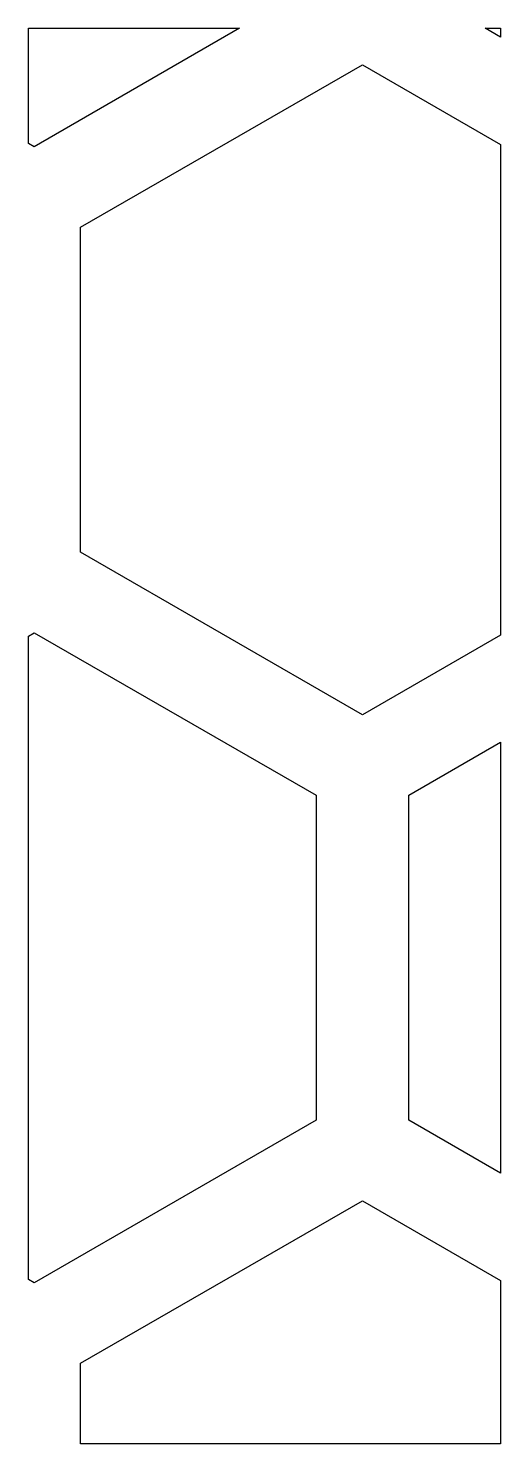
# Model space of a CAD drawing. Header units: millimetres. Extents: x -1.27 to 1.27, y -3.81 to 3.81.
import ezdxf

# ---------------------------------------------------------------- set-up
doc = ezdxf.new("R2010")
doc.units = ezdxf.units.MM

msp = doc.modelspace()

# ---------------------------------------------------------------- linework, layer by layer
for points in [[(-0.134, 3.81), (-1.239, 3.172), (-1.27, 3.19), (-1.27, 3.81), (-0.134, 3.81)], [(1.27, 3.81), (1.27, 3.762), (1.187, 3.81), (1.27, 3.81)], [(1.27, 0.543), (0.527, 0.114), (-0.989, 0.989), (-0.989, 2.739), (0.527, 3.614), (1.27, 3.185), (1.27, 0.543)], [(-1.27, 0.538), (-1.239, 0.556), (0.277, -0.319), (0.277, -2.069), (-1.239, -2.944), (-1.27, -2.926), (-1.27, 0.538)], [(1.27, -2.354), (0.777, -2.069), (0.777, -0.319), (1.27, -0.034), (1.27, -2.354)], [(1.27, -3.81), (-0.989, -3.81), (-0.989, -3.377), (0.527, -2.502), (1.27, -2.931), (1.27, -3.81)]]:
    msp.add_lwpolyline(points, close=True)

doc.saveas('drawing.dxf')
